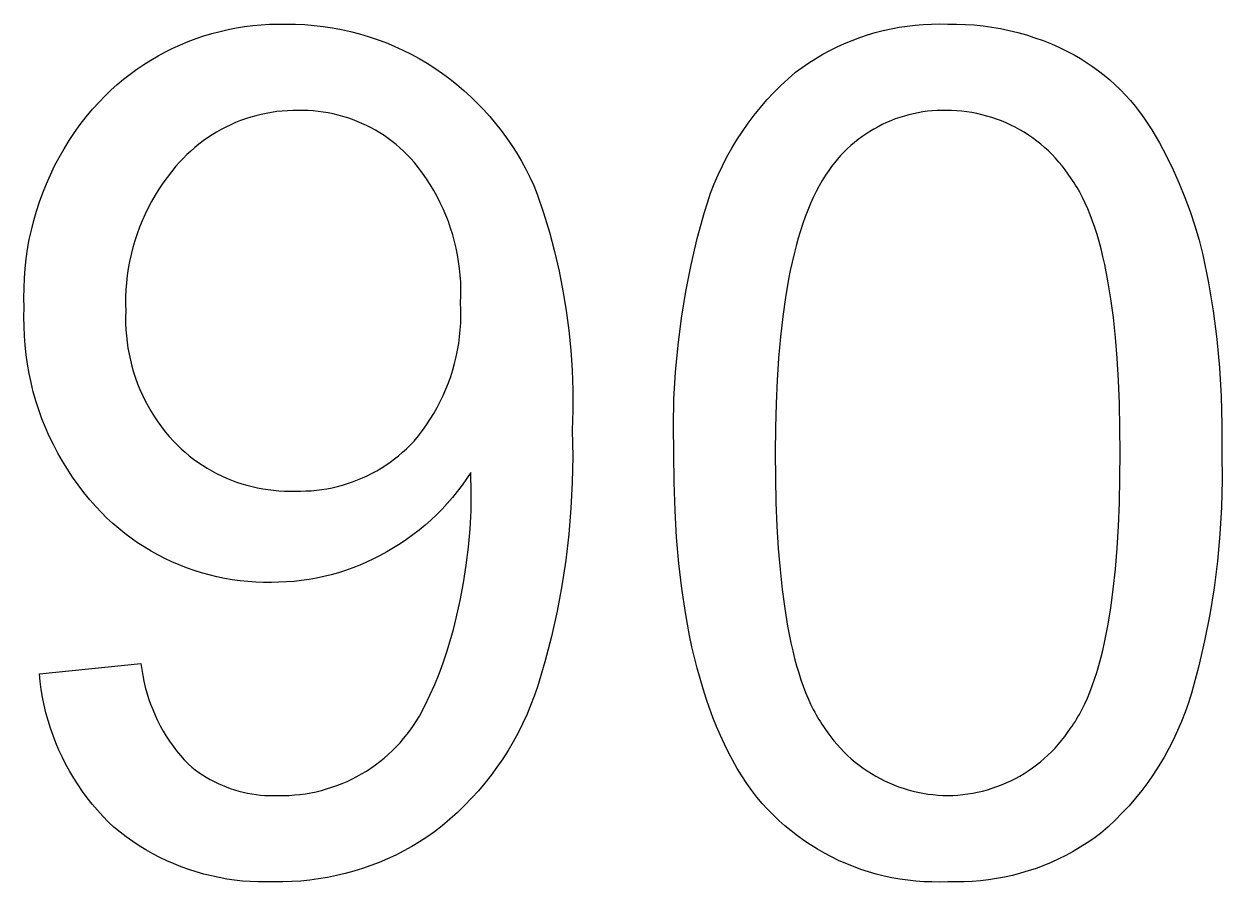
# Model space of a CAD drawing. Header units: millimetres. Extents: x 373 to 3451, y -552 to 1598.
# Drawn here: x 2565.5 to 2595.82, y -416.81 to -395.1 of the extents above; entities that cross this region are included whole.
import ezdxf

# ---------------------------------------------------------------- set-up
doc = ezdxf.new("R2010")
doc.units = ezdxf.units.MM
doc.header["$MEASUREMENT"] = 0
doc.layers.add('Domyślny', color=7, linetype='Continuous', true_color=0x000000)

msp = doc.modelspace()

# ---------------------------------------------------------------- linework, layer by layer
at = {"layer": 'Domyślny'}
for p, q in [((2570.256, -395.346), (2570.46, -395.291)), ((2570.46, -395.291), (2570.666, -395.244)), ((2570.666, -395.244), (2570.874, -395.203)), ((2570.874, -395.203), (2571.083, -395.17)), ((2571.083, -395.17), (2571.292, -395.144)), ((2571.292, -395.144), (2571.503, -395.124)), ((2571.503, -395.124), (2571.714, -395.112)), ((2571.714, -395.112), (2571.925, -395.107)), ((2571.925, -395.107), (2572.137, -395.108)), ((2572.137, -395.108), (2572.371, -395.111)), ((2572.371, -395.111), (2572.605, -395.121)), ((2572.605, -395.121), (2572.839, -395.14)), ((2572.839, -395.14), (2573.071, -395.166)), ((2573.071, -395.166), (2573.303, -395.201)), ((2573.303, -395.201), (2573.533, -395.244)), ((2573.533, -395.244), (2573.762, -395.295)), ((2573.762, -395.295), (2573.989, -395.354)), ((2586.844, -395.382), (2587.042, -395.324)), ((2587.042, -395.324), (2587.241, -395.272)), ((2587.241, -395.272), (2587.442, -395.227)), ((2587.442, -395.227), (2587.644, -395.189)), ((2587.644, -395.189), (2587.848, -395.158)), ((2587.848, -395.158), (2588.052, -395.134)), ((2588.052, -395.134), (2588.257, -395.117)), ((2588.257, -395.117), (2588.463, -395.107)), ((2588.463, -395.107), (2588.669, -395.104)), ((2588.669, -395.104), (2588.875, -395.108)), ((2588.875, -395.108), (2589.099, -395.108)), ((2589.099, -395.108), (2589.324, -395.115)), ((2589.324, -395.115), (2589.548, -395.13)), ((2589.548, -395.13), (2589.771, -395.153)), ((2589.771, -395.153), (2589.993, -395.184)), ((2589.993, -395.184), (2590.214, -395.222)), ((2590.214, -395.222), (2590.434, -395.268)), ((2590.434, -395.268), (2590.652, -395.321)), ((2590.652, -395.321), (2590.868, -395.382)), ((2569.268, -395.718), (2569.46, -395.63)), ((2569.46, -395.63), (2569.655, -395.549)), ((2569.655, -395.549), (2569.853, -395.475)), ((2569.853, -395.475), (2570.054, -395.407)), ((2570.054, -395.407), (2570.256, -395.346)), ((2573.989, -395.354), (2574.213, -395.42)), ((2574.213, -395.42), (2574.436, -395.495)), ((2574.436, -395.495), (2574.655, -395.577)), ((2574.655, -395.577), (2574.871, -395.667)), ((2586.078, -395.683), (2586.266, -395.598)), ((2586.266, -395.598), (2586.456, -395.519)), ((2586.456, -395.519), (2586.649, -395.447)), ((2586.649, -395.447), (2586.844, -395.382)), ((2590.868, -395.382), (2591.082, -395.451)), ((2591.082, -395.451), (2591.293, -395.526)), ((2591.293, -395.526), (2591.502, -395.609)), ((2591.502, -395.609), (2591.707, -395.699)), ((2568.71, -396.019), (2568.892, -395.912)), ((2568.892, -395.912), (2569.079, -395.812)), ((2569.079, -395.812), (2569.268, -395.718)), ((2574.871, -395.667), (2575.084, -395.764)), ((2575.084, -395.764), (2575.294, -395.868)), ((2575.294, -395.868), (2575.5, -395.98)), ((2585.534, -395.976), (2585.712, -395.872)), ((2585.712, -395.872), (2585.894, -395.774)), ((2585.894, -395.774), (2586.078, -395.683)), ((2591.707, -395.699), (2591.909, -395.797)), ((2591.909, -395.797), (2592.072, -395.884)), ((2592.072, -395.884), (2592.231, -395.977)), ((2568.185, -396.375), (2568.356, -396.25)), ((2568.356, -396.25), (2568.531, -396.132)), ((2568.531, -396.132), (2568.71, -396.019)), ((2575.5, -395.98), (2575.702, -396.099)), ((2575.702, -396.099), (2575.899, -396.225)), ((2575.899, -396.225), (2576.09, -396.357)), ((2585.024, -396.323), (2585.19, -396.202)), ((2585.19, -396.202), (2585.36, -396.086)), ((2585.36, -396.086), (2585.534, -395.976)), ((2592.231, -395.977), (2592.387, -396.076)), ((2592.387, -396.076), (2592.539, -396.179)), ((2592.539, -396.179), (2592.688, -396.288)), ((2567.856, -396.64), (2568.018, -396.505)), ((2568.018, -396.505), (2568.185, -396.375)), ((2576.09, -396.357), (2576.275, -396.495)), ((2576.275, -396.495), (2576.456, -396.639)), ((2584.65, -396.662), (2584.834, -396.489)), ((2584.834, -396.489), (2585.024, -396.323)), ((2592.688, -396.288), (2592.833, -396.402)), ((2592.833, -396.402), (2592.974, -396.521)), ((2592.974, -396.521), (2593.111, -396.644)), ((2567.546, -396.927), (2567.698, -396.781)), ((2567.698, -396.781), (2567.856, -396.64)), ((2576.456, -396.639), (2576.633, -396.788)), ((2576.633, -396.788), (2576.804, -396.944)), ((2584.3, -397.026), (2584.472, -396.841)), ((2584.472, -396.841), (2584.65, -396.662)), ((2593.111, -396.644), (2593.244, -396.772)), ((2593.244, -396.772), (2593.373, -396.904)), ((2567.234, -397.263), (2567.398, -397.079)), ((2567.398, -397.079), (2567.546, -396.927)), ((2576.804, -396.944), (2576.969, -397.105)), ((2576.969, -397.105), (2577.13, -397.272)), ((2584.135, -397.216), (2584.3, -397.026)), ((2593.373, -396.904), (2593.496, -397.041)), ((2593.496, -397.041), (2593.615, -397.182)), ((2566.925, -397.649), (2567.076, -397.453)), ((2567.076, -397.453), (2567.234, -397.263)), ((2571.237, -397.463), (2571.109, -397.505)), ((2571.367, -397.426), (2571.237, -397.463)), ((2571.498, -397.394), (2571.367, -397.426)), ((2571.63, -397.366), (2571.498, -397.394)), ((2571.763, -397.342), (2571.63, -397.366)), ((2571.897, -397.323), (2571.763, -397.342)), ((2572.031, -397.308), (2571.897, -397.323)), ((2572.166, -397.298), (2572.031, -397.308)), ((2572.301, -397.292), (2572.166, -397.298)), ((2572.436, -397.291), (2572.301, -397.292)), ((2572.563, -397.291), (2572.436, -397.291)), ((2572.691, -397.295), (2572.563, -397.291)), ((2572.819, -397.303), (2572.691, -397.295)), ((2572.946, -397.316), (2572.819, -397.303)), ((2573.073, -397.333), (2572.946, -397.316)), ((2573.199, -397.354), (2573.073, -397.333)), ((2573.324, -397.38), (2573.199, -397.354)), ((2573.448, -397.409), (2573.324, -397.38)), ((2573.572, -397.443), (2573.448, -397.409)), ((2573.694, -397.481), (2573.572, -397.443)), ((2577.13, -397.272), (2577.285, -397.444)), ((2577.285, -397.444), (2577.434, -397.621)), ((2583.825, -397.614), (2583.976, -397.412)), ((2583.976, -397.412), (2584.135, -397.216)), ((2587.777, -397.433), (2587.663, -397.469)), ((2587.893, -397.401), (2587.777, -397.433)), ((2588.01, -397.374), (2587.893, -397.401)), ((2588.128, -397.35), (2588.01, -397.374)), ((2588.246, -397.33), (2588.128, -397.35)), ((2588.365, -397.314), (2588.246, -397.33)), ((2588.485, -397.302), (2588.365, -397.314)), ((2588.605, -397.295), (2588.485, -397.302)), ((2588.725, -397.291), (2588.605, -397.295)), ((2588.845, -397.291), (2588.725, -397.291)), ((2588.974, -397.294), (2588.845, -397.291)), ((2589.103, -397.3), (2588.974, -397.294)), ((2589.232, -397.311), (2589.103, -397.3)), ((2589.36, -397.327), (2589.232, -397.311)), ((2589.487, -397.347), (2589.36, -397.327)), ((2589.614, -397.371), (2589.487, -397.347)), ((2589.74, -397.4), (2589.614, -397.371)), ((2589.865, -397.433), (2589.74, -397.4)), ((2589.988, -397.47), (2589.865, -397.433)), ((2593.615, -397.182), (2593.73, -397.327)), ((2593.73, -397.327), (2593.839, -397.475)), ((2566.781, -397.849), (2566.925, -397.649)), ((2570.611, -397.712), (2570.491, -397.775)), ((2570.733, -397.654), (2570.611, -397.712)), ((2570.856, -397.6), (2570.733, -397.654)), ((2570.982, -397.55), (2570.856, -397.6)), ((2571.109, -397.505), (2570.982, -397.55)), ((2573.814, -397.524), (2573.694, -397.481)), ((2573.934, -397.57), (2573.814, -397.524)), ((2574.051, -397.62), (2573.934, -397.57)), ((2574.167, -397.674), (2574.051, -397.62)), ((2574.281, -397.732), (2574.167, -397.674)), ((2574.393, -397.794), (2574.281, -397.732)), ((2577.434, -397.621), (2577.577, -397.803)), ((2583.68, -397.821), (2583.825, -397.614)), ((2587.006, -397.762), (2586.903, -397.824)), ((2587.111, -397.704), (2587.006, -397.762)), ((2587.218, -397.649), (2587.111, -397.704)), ((2587.327, -397.599), (2587.218, -397.649)), ((2587.437, -397.552), (2587.327, -397.599)), ((2587.549, -397.508), (2587.437, -397.552)), ((2587.663, -397.469), (2587.549, -397.508)), ((2590.111, -397.512), (2589.988, -397.47)), ((2590.232, -397.557), (2590.111, -397.512)), ((2590.351, -397.607), (2590.232, -397.557)), ((2590.468, -397.661), (2590.351, -397.607)), ((2590.583, -397.719), (2590.468, -397.661)), ((2590.697, -397.781), (2590.583, -397.719)), ((2593.839, -397.475), (2593.943, -397.627)), ((2593.943, -397.627), (2594.042, -397.783)), ((2566.514, -398.264), (2566.644, -398.055)), ((2566.644, -398.055), (2566.781, -397.849)), ((2570.035, -398.063), (2569.928, -398.145)), ((2570.145, -397.985), (2570.035, -398.063)), ((2570.258, -397.911), (2570.145, -397.985)), ((2570.374, -397.841), (2570.258, -397.911)), ((2570.491, -397.775), (2570.374, -397.841)), ((2574.502, -397.86), (2574.393, -397.794)), ((2574.61, -397.929), (2574.502, -397.86)), ((2574.715, -398.002), (2574.61, -397.929)), ((2574.817, -398.078), (2574.715, -398.002)), ((2577.577, -397.803), (2577.713, -397.989)), ((2577.713, -397.989), (2577.844, -398.18)), ((2583.412, -398.248), (2583.542, -398.032)), ((2583.542, -398.032), (2583.68, -397.821)), ((2586.607, -398.029), (2586.513, -398.104)), ((2586.703, -397.957), (2586.607, -398.029)), ((2586.802, -397.889), (2586.703, -397.957)), ((2586.903, -397.824), (2586.802, -397.889)), ((2590.808, -397.846), (2590.697, -397.781)), ((2590.917, -397.916), (2590.808, -397.846)), ((2591.023, -397.989), (2590.917, -397.916)), ((2591.127, -398.066), (2591.023, -397.989)), ((2591.228, -398.146), (2591.127, -398.066)), ((2594.042, -397.783), (2594.232, -398.113)), ((2566.391, -398.479), (2566.514, -398.264)), ((2569.721, -398.319), (2569.622, -398.411)), ((2569.823, -398.23), (2569.721, -398.319)), ((2569.928, -398.145), (2569.823, -398.23)), ((2574.917, -398.158), (2574.817, -398.078)), ((2575.014, -398.241), (2574.917, -398.158)), ((2575.108, -398.328), (2575.014, -398.241)), ((2575.2, -398.417), (2575.108, -398.328)), ((2577.844, -398.18), (2577.968, -398.375)), ((2583.289, -398.468), (2583.412, -398.248)), ((2586.247, -398.347), (2586.164, -398.434)), ((2586.333, -398.263), (2586.247, -398.347)), ((2586.421, -398.182), (2586.333, -398.263)), ((2586.513, -398.104), (2586.421, -398.182)), ((2591.326, -398.23), (2591.228, -398.146)), ((2591.422, -398.317), (2591.326, -398.23)), ((2591.514, -398.407), (2591.422, -398.317)), ((2594.232, -398.113), (2594.411, -398.449)), ((2566.275, -398.697), (2566.391, -398.479)), ((2569.434, -398.604), (2569.345, -398.706)), ((2569.526, -398.506), (2569.434, -398.604)), ((2569.622, -398.411), (2569.526, -398.506)), ((2575.288, -398.51), (2575.2, -398.417)), ((2575.373, -398.605), (2575.288, -398.51)), ((2575.482, -398.741), (2575.373, -398.605)), ((2577.968, -398.375), (2578.086, -398.575)), ((2578.086, -398.575), (2578.197, -398.777)), ((2583.174, -398.693), (2583.289, -398.468)), ((2586.008, -398.616), (2585.934, -398.711)), ((2586.084, -398.524), (2586.008, -398.616)), ((2586.164, -398.434), (2586.084, -398.524)), ((2591.603, -398.501), (2591.514, -398.407)), ((2591.689, -398.597), (2591.603, -398.501)), ((2591.771, -398.696), (2591.689, -398.597)), ((2594.411, -398.449), (2594.578, -398.791)), ((2566.067, -399.145), (2566.168, -398.919)), ((2566.168, -398.919), (2566.275, -398.697)), ((2569.23, -398.845), (2569.119, -398.988)), ((2569.345, -398.706), (2569.23, -398.845)), ((2575.586, -398.881), (2575.482, -398.741)), ((2575.685, -399.023), (2575.586, -398.881)), ((2578.197, -398.777), (2578.301, -398.984)), ((2582.967, -399.153), (2583.067, -398.921)), ((2583.067, -398.921), (2583.174, -398.693)), ((2585.78, -398.932), (2585.74, -398.997)), ((2585.822, -398.869), (2585.78, -398.932)), ((2585.864, -398.808), (2585.822, -398.869)), ((2585.934, -398.711), (2585.864, -398.808)), ((2591.85, -398.799), (2591.771, -398.696)), ((2591.926, -398.903), (2591.85, -398.799)), ((2591.998, -399.011), (2591.926, -398.903)), ((2594.578, -398.791), (2594.733, -399.138)), ((2565.975, -399.374), (2566.067, -399.145)), ((2569.013, -399.134), (2568.913, -399.284)), ((2569.119, -398.988), (2569.013, -399.134)), ((2575.78, -399.17), (2575.685, -399.023)), ((2575.869, -399.319), (2575.78, -399.17)), ((2578.301, -398.984), (2578.398, -399.194)), ((2578.398, -399.194), (2578.489, -399.407)), ((2582.876, -399.388), (2582.967, -399.153)), ((2585.622, -399.2), (2585.546, -399.343)), ((2585.7, -399.063), (2585.622, -399.2)), ((2585.74, -398.997), (2585.7, -399.063)), ((2592.036, -399.065), (2591.998, -399.011)), ((2592.074, -399.122), (2592.036, -399.065)), ((2592.111, -399.18), (2592.074, -399.122)), ((2592.148, -399.239), (2592.111, -399.18)), ((2592.184, -399.301), (2592.148, -399.239)), ((2594.733, -399.138), (2594.877, -399.491)), ((2565.891, -399.606), (2565.975, -399.374)), ((2568.817, -399.438), (2568.727, -399.594)), ((2568.913, -399.284), (2568.817, -399.438)), ((2575.954, -399.471), (2575.869, -399.319)), ((2576.033, -399.626), (2575.954, -399.471)), ((2578.489, -399.407), (2578.65, -399.887)), ((2582.793, -399.626), (2582.876, -399.388)), ((2585.473, -399.493), (2585.403, -399.649)), ((2585.546, -399.343), (2585.473, -399.493)), ((2592.22, -399.364), (2592.184, -399.301)), ((2592.255, -399.429), (2592.22, -399.364)), ((2592.289, -399.495), (2592.255, -399.429)), ((2592.356, -399.634), (2592.289, -399.495)), ((2594.877, -399.491), (2595.009, -399.848)), ((2565.746, -400.078), (2565.814, -399.841)), ((2565.814, -399.841), (2565.891, -399.606)), ((2568.643, -399.754), (2568.564, -399.916)), ((2568.727, -399.594), (2568.643, -399.754)), ((2576.107, -399.784), (2576.033, -399.626)), ((2576.175, -399.943), (2576.107, -399.784)), ((2578.65, -399.887), (2578.795, -400.373)), ((2582.538, -400.529), (2582.718, -399.867)), ((2582.718, -399.867), (2582.793, -399.626)), ((2585.336, -399.812), (2585.271, -399.981)), ((2585.403, -399.649), (2585.336, -399.812)), ((2592.42, -399.779), (2592.356, -399.634)), ((2592.482, -399.931), (2592.42, -399.779)), ((2595.009, -399.848), (2595.128, -400.21)), ((2565.686, -400.318), (2565.746, -400.078)), ((2568.49, -400.081), (2568.422, -400.249)), ((2568.564, -399.916), (2568.49, -400.081)), ((2576.238, -400.106), (2576.175, -399.943)), ((2576.296, -400.27), (2576.238, -400.106)), ((2585.209, -400.156), (2585.149, -400.338)), ((2585.271, -399.981), (2585.209, -400.156)), ((2592.541, -400.09), (2592.482, -399.931)), ((2592.598, -400.255), (2592.541, -400.09)), ((2565.634, -400.559), (2565.686, -400.318)), ((2568.36, -400.418), (2568.304, -400.59)), ((2568.422, -400.249), (2568.36, -400.418)), ((2576.348, -400.436), (2576.296, -400.27)), ((2576.394, -400.604), (2576.348, -400.436)), ((2578.795, -400.373), (2578.925, -400.863)), ((2585.149, -400.338), (2585.093, -400.526)), ((2592.653, -400.428), (2592.598, -400.255)), ((2592.705, -400.607), (2592.653, -400.428)), ((2595.128, -400.21), (2595.235, -400.575)), ((2565.59, -400.802), (2565.634, -400.559)), ((2568.254, -400.764), (2568.209, -400.939)), ((2568.304, -400.59), (2568.254, -400.764)), ((2576.434, -400.773), (2576.394, -400.604)), ((2576.469, -400.944), (2576.434, -400.773)), ((2582.381, -401.197), (2582.538, -400.529)), ((2585.038, -400.721), (2584.987, -400.922)), ((2585.093, -400.526), (2585.038, -400.721)), ((2592.755, -400.794), (2592.705, -400.607)), ((2592.802, -400.987), (2592.755, -400.794)), ((2595.235, -400.575), (2595.33, -400.944)), ((2565.528, -401.292), (2565.555, -401.047)), ((2565.555, -401.047), (2565.59, -400.802)), ((2568.209, -400.939), (2568.171, -401.115)), ((2576.498, -401.115), (2576.469, -400.944)), ((2578.925, -400.863), (2579.039, -401.357)), ((2584.987, -400.922), (2584.938, -401.13)), ((2592.847, -401.187), (2592.802, -400.987)), ((2595.33, -400.944), (2595.472, -401.652)), ((2565.51, -401.538), (2565.528, -401.292)), ((2568.139, -401.293), (2568.113, -401.472)), ((2568.171, -401.115), (2568.139, -401.293)), ((2576.521, -401.288), (2576.498, -401.115)), ((2576.538, -401.461), (2576.521, -401.288)), ((2579.039, -401.357), (2579.138, -401.854)), ((2582.247, -401.87), (2582.381, -401.197)), ((2584.891, -401.343), (2584.848, -401.564)), ((2584.938, -401.13), (2584.891, -401.343)), ((2592.93, -401.607), (2592.847, -401.187)), ((2565.5, -401.785), (2565.51, -401.538)), ((2568.092, -401.651), (2568.079, -401.831)), ((2568.113, -401.472), (2568.092, -401.651)), ((2576.55, -401.635), (2576.538, -401.461)), ((2576.555, -401.809), (2576.55, -401.635)), ((2584.848, -401.564), (2584.768, -402.023)), ((2593.003, -402.055), (2592.93, -401.607)), ((2595.472, -401.652), (2595.59, -402.365)), ((2565.499, -402.032), (2565.5, -401.785)), ((2568.071, -402.012), (2568.069, -402.193)), ((2568.079, -401.831), (2568.071, -402.012)), ((2576.548, -402.156), (2576.555, -401.983)), ((2576.555, -401.983), (2576.555, -401.809)), ((2579.138, -401.854), (2579.22, -402.354)), ((2582.137, -402.547), (2582.247, -401.87)), ((2565.506, -402.279), (2565.499, -402.032)), ((2565.499, -402.518), (2565.506, -402.279)), ((2568.069, -402.193), (2568.074, -402.373)), ((2576.556, -402.328), (2576.548, -402.156)), ((2584.768, -402.023), (2584.7, -402.509)), ((2593.066, -402.531), (2593.003, -402.055)), ((2565.5, -402.757), (2565.499, -402.518)), ((2568.074, -402.373), (2568.07, -402.529)), ((2568.07, -402.529), (2568.072, -402.685)), ((2576.552, -402.673), (2576.557, -402.501)), ((2576.557, -402.501), (2576.556, -402.328)), ((2579.22, -402.354), (2579.286, -402.856)), ((2582.05, -403.227), (2582.137, -402.547)), ((2584.7, -402.509), (2584.642, -403.02)), ((2593.119, -403.033), (2593.066, -402.531)), ((2595.59, -402.365), (2595.683, -403.081)), ((2565.51, -402.996), (2565.5, -402.757)), ((2568.072, -402.685), (2568.078, -402.841)), ((2568.078, -402.841), (2568.091, -402.997)), ((2576.524, -403.016), (2576.541, -402.844)), ((2576.541, -402.844), (2576.552, -402.673)), ((2579.286, -402.856), (2579.336, -403.361)), ((2565.527, -403.234), (2565.51, -402.996)), ((2568.091, -402.997), (2568.108, -403.152)), ((2568.108, -403.152), (2568.131, -403.307)), ((2576.473, -403.356), (2576.502, -403.186)), ((2576.502, -403.186), (2576.524, -403.016)), ((2584.642, -403.02), (2584.594, -403.556)), ((2593.163, -403.563), (2593.119, -403.033)), ((2595.683, -403.081), (2595.752, -403.801)), ((2565.553, -403.472), (2565.527, -403.234)), ((2565.586, -403.708), (2565.553, -403.472)), ((2568.131, -403.307), (2568.159, -403.46)), ((2568.159, -403.46), (2568.192, -403.613)), ((2576.398, -403.692), (2576.438, -403.525)), ((2576.438, -403.525), (2576.473, -403.356)), ((2579.336, -403.361), (2579.37, -403.867)), ((2581.987, -403.91), (2582.05, -403.227)), ((2565.628, -403.944), (2565.586, -403.708)), ((2568.192, -403.613), (2568.23, -403.764)), ((2568.23, -403.764), (2568.274, -403.914)), ((2576.351, -403.858), (2576.398, -403.692)), ((2584.594, -403.556), (2584.557, -404.118)), ((2593.197, -404.121), (2593.163, -403.563)), ((2595.752, -403.801), (2595.796, -404.522)), ((2565.678, -404.178), (2565.628, -403.944)), ((2568.274, -403.914), (2568.323, -404.062)), ((2568.323, -404.062), (2568.376, -404.209)), ((2576.242, -404.184), (2576.299, -404.022)), ((2576.299, -404.022), (2576.351, -403.858)), ((2579.37, -403.867), (2579.387, -404.373)), ((2581.948, -404.595), (2581.987, -403.91)), ((2584.557, -404.118), (2584.53, -404.706)), ((2593.221, -404.706), (2593.197, -404.121)), ((2565.735, -404.41), (2565.678, -404.178)), ((2565.801, -404.639), (2565.735, -404.41)), ((2568.376, -404.209), (2568.435, -404.354)), ((2568.435, -404.354), (2568.499, -404.496)), ((2576.109, -404.502), (2576.178, -404.344)), ((2576.178, -404.344), (2576.242, -404.184)), ((2579.387, -404.373), (2579.388, -404.88)), ((2565.874, -404.867), (2565.801, -404.639)), ((2568.499, -404.496), (2568.567, -404.636)), ((2568.567, -404.636), (2568.641, -404.774)), ((2575.955, -404.81), (2576.035, -404.657)), ((2576.035, -404.657), (2576.109, -404.502)), ((2581.933, -405.281), (2581.948, -404.595)), ((2584.53, -404.706), (2584.515, -405.319)), ((2593.241, -405.958), (2593.221, -404.706)), ((2595.796, -404.522), (2595.815, -405.244)), ((2565.955, -405.092), (2565.874, -404.867)), ((2568.641, -404.774), (2568.719, -404.91)), ((2568.719, -404.91), (2568.801, -405.042)), ((2568.801, -405.042), (2568.888, -405.172)), ((2575.78, -405.106), (2575.87, -404.959)), ((2575.87, -404.959), (2575.955, -404.81)), ((2579.388, -404.88), (2579.373, -405.387)), ((2566.044, -405.314), (2565.955, -405.092)), ((2566.14, -405.533), (2566.044, -405.314)), ((2568.888, -405.172), (2568.979, -405.298)), ((2568.979, -405.298), (2569.075, -405.422)), ((2575.585, -405.389), (2575.685, -405.249)), ((2575.685, -405.249), (2575.78, -405.106)), ((2581.941, -405.966), (2581.933, -405.281)), ((2584.515, -405.319), (2584.509, -405.958)), ((2595.815, -405.244), (2595.809, -405.966)), ((2566.243, -405.748), (2566.14, -405.533)), ((2569.075, -405.422), (2569.175, -405.542)), ((2569.175, -405.542), (2569.279, -405.658)), ((2575.37, -405.658), (2575.48, -405.526)), ((2575.48, -405.526), (2575.585, -405.389)), ((2579.373, -405.387), (2579.385, -406.044)), ((2566.354, -405.96), (2566.243, -405.748)), ((2569.279, -405.658), (2569.375, -405.756)), ((2569.375, -405.756), (2569.475, -405.851)), ((2569.475, -405.851), (2569.578, -405.942)), ((2569.578, -405.942), (2569.683, -406.03)), ((2574.979, -406.028), (2575.081, -405.94)), ((2575.081, -405.94), (2575.181, -405.85)), ((2575.181, -405.85), (2575.277, -405.756)), ((2575.277, -405.756), (2575.37, -405.658)), ((2566.472, -406.168), (2566.354, -405.96)), ((2566.597, -406.372), (2566.472, -406.168)), ((2569.683, -406.03), (2569.792, -406.114)), ((2569.792, -406.114), (2569.903, -406.194)), ((2569.903, -406.194), (2570.017, -406.27)), ((2574.655, -406.267), (2574.766, -406.191)), ((2574.766, -406.191), (2574.874, -406.111)), ((2574.874, -406.111), (2574.979, -406.028)), ((2579.385, -406.044), (2579.374, -406.702)), ((2581.949, -406.702), (2581.941, -405.966)), ((2584.509, -405.958), (2584.529, -407.222)), ((2593.221, -407.219), (2593.241, -405.958)), ((2595.809, -405.966), (2595.817, -406.649)), ((2566.729, -406.571), (2566.597, -406.372)), ((2570.017, -406.27), (2570.134, -406.343)), ((2570.134, -406.343), (2570.253, -406.412)), ((2570.253, -406.412), (2570.374, -406.476)), ((2570.374, -406.476), (2570.497, -406.537)), ((2570.497, -406.537), (2570.623, -406.593)), ((2574.065, -406.59), (2574.188, -406.533)), ((2574.188, -406.533), (2574.308, -406.473)), ((2574.308, -406.473), (2574.426, -406.408)), ((2574.426, -406.408), (2574.542, -406.34)), ((2574.542, -406.34), (2574.655, -406.267)), ((2576.805, -406.45), (2576.697, -406.615)), ((2576.819, -406.967), (2576.805, -406.45)), ((2566.867, -406.766), (2566.729, -406.571)), ((2567.013, -406.956), (2566.867, -406.766)), ((2570.623, -406.593), (2570.75, -406.645)), ((2570.75, -406.645), (2570.879, -406.693)), ((2570.879, -406.693), (2571.009, -406.736)), ((2571.009, -406.736), (2571.141, -406.775)), ((2571.141, -406.775), (2571.274, -406.81)), ((2571.274, -406.81), (2571.408, -406.84)), ((2571.408, -406.84), (2571.543, -406.865)), ((2573.034, -406.884), (2573.167, -406.863)), ((2573.167, -406.863), (2573.299, -406.837)), ((2573.299, -406.837), (2573.43, -406.807)), ((2573.43, -406.807), (2573.56, -406.772)), ((2573.56, -406.772), (2573.689, -406.733)), ((2573.689, -406.733), (2573.816, -406.69)), ((2573.816, -406.69), (2573.941, -406.642)), ((2573.941, -406.642), (2574.065, -406.59)), ((2576.584, -406.776), (2576.465, -406.933)), ((2576.697, -406.615), (2576.584, -406.776)), ((2579.374, -406.702), (2579.341, -407.358)), ((2581.974, -407.412), (2581.949, -406.702)), ((2595.817, -406.649), (2595.801, -407.331)), ((2567.164, -407.141), (2567.013, -406.956)), ((2567.322, -407.321), (2567.164, -407.141)), ((2571.543, -406.865), (2571.678, -406.886)), ((2571.678, -406.886), (2571.815, -406.902)), ((2571.815, -406.902), (2571.952, -406.914)), ((2571.952, -406.914), (2572.089, -406.921)), ((2572.089, -406.921), (2572.226, -406.924)), ((2572.226, -406.924), (2572.363, -406.921)), ((2572.363, -406.921), (2572.498, -406.923)), ((2572.498, -406.923), (2572.632, -406.92)), ((2572.632, -406.92), (2572.767, -406.913)), ((2572.767, -406.913), (2572.901, -406.901)), ((2572.901, -406.901), (2573.034, -406.884)), ((2576.341, -407.086), (2576.212, -407.235)), ((2576.465, -406.933), (2576.341, -407.086)), ((2576.812, -407.425), (2576.819, -406.967)), ((2567.459, -407.465), (2567.322, -407.321)), ((2567.6, -407.605), (2567.459, -407.465)), ((2576.078, -407.38), (2575.939, -407.52)), ((2576.212, -407.235), (2576.078, -407.38)), ((2576.788, -407.882), (2576.812, -407.425)), ((2579.341, -407.358), (2579.286, -408.014)), ((2582.015, -408.096), (2581.974, -407.412)), ((2584.529, -407.222), (2584.554, -407.812)), ((2593.196, -407.807), (2593.221, -407.219)), ((2595.801, -407.331), (2595.762, -408.012)), ((2567.747, -407.74), (2567.6, -407.605)), ((2567.898, -407.87), (2567.747, -407.74)), ((2575.796, -407.655), (2575.648, -407.786)), ((2575.939, -407.52), (2575.796, -407.655)), ((2568.053, -407.995), (2567.898, -407.87)), ((2568.213, -408.115), (2568.053, -407.995)), ((2575.341, -408.032), (2575.181, -408.148)), ((2575.497, -407.912), (2575.341, -408.032)), ((2575.648, -407.786), (2575.497, -407.912)), ((2576.749, -408.338), (2576.788, -407.882)), ((2579.286, -408.014), (2579.209, -408.667)), ((2584.554, -407.812), (2584.588, -408.374)), ((2593.162, -408.368), (2593.196, -407.807)), ((2595.762, -408.012), (2595.7, -408.692)), ((2568.376, -408.229), (2568.213, -408.115)), ((2568.543, -408.337), (2568.376, -408.229)), ((2568.714, -408.44), (2568.543, -408.337)), ((2574.85, -408.362), (2574.68, -408.461)), ((2575.017, -408.258), (2574.85, -408.362)), ((2575.181, -408.148), (2575.017, -408.258)), ((2576.693, -408.793), (2576.749, -408.338)), ((2582.073, -408.755), (2582.015, -408.096)), ((2584.588, -408.374), (2584.632, -408.907)), ((2593.118, -408.901), (2593.162, -408.368)), ((2568.888, -408.537), (2568.714, -408.44)), ((2569.065, -408.628), (2568.888, -408.537)), ((2569.245, -408.713), (2569.065, -408.628)), ((2574.343, -408.641), (2574.17, -408.722)), ((2574.513, -408.554), (2574.343, -408.641)), ((2574.68, -408.461), (2574.513, -408.554)), ((2579.209, -408.667), (2579.11, -409.317)), ((2569.428, -408.792), (2569.245, -408.713)), ((2569.614, -408.864), (2569.428, -408.792)), ((2569.802, -408.931), (2569.614, -408.864)), ((2569.992, -408.991), (2569.802, -408.931)), ((2573.637, -408.931), (2573.456, -408.989)), ((2573.817, -408.867), (2573.637, -408.931)), ((2573.995, -408.798), (2573.817, -408.867)), ((2574.17, -408.722), (2573.995, -408.798)), ((2576.622, -409.245), (2576.693, -408.793)), ((2582.147, -409.389), (2582.073, -408.755)), ((2584.632, -408.907), (2584.686, -409.413)), ((2593.063, -409.406), (2593.118, -408.901)), ((2595.7, -408.692), (2595.614, -409.369)), ((2570.184, -409.044), (2569.992, -408.991)), ((2570.377, -409.091), (2570.184, -409.044)), ((2570.572, -409.131), (2570.377, -409.091)), ((2570.769, -409.165), (2570.572, -409.131)), ((2570.966, -409.192), (2570.769, -409.165)), ((2571.164, -409.212), (2570.966, -409.192)), ((2571.363, -409.226), (2571.164, -409.212)), ((2571.562, -409.232), (2571.363, -409.226)), ((2571.762, -409.233), (2571.562, -409.232)), ((2571.952, -409.231), (2571.762, -409.233)), ((2572.143, -409.222), (2571.952, -409.231)), ((2572.333, -409.208), (2572.143, -409.222)), ((2572.523, -409.187), (2572.333, -409.208)), ((2572.712, -409.16), (2572.523, -409.187)), ((2572.9, -409.126), (2572.712, -409.16)), ((2573.087, -409.087), (2572.9, -409.126)), ((2573.272, -409.041), (2573.087, -409.087)), ((2573.456, -408.989), (2573.272, -409.041)), ((2576.536, -409.694), (2576.622, -409.245)), ((2579.11, -409.317), (2578.988, -409.963)), ((2582.237, -409.996), (2582.147, -409.389)), ((2584.686, -409.413), (2584.75, -409.891)), ((2593, -409.883), (2593.063, -409.406)), ((2595.614, -409.369), (2595.505, -410.042)), ((2576.433, -410.14), (2576.536, -409.694)), ((2584.75, -409.891), (2584.824, -410.341)), ((2592.926, -410.332), (2593, -409.883)), ((2576.365, -410.427), (2576.433, -410.14)), ((2578.988, -409.963), (2578.846, -410.605)), ((2582.288, -410.291), (2582.237, -409.996)), ((2595.505, -410.042), (2595.373, -410.712)), ((2576.288, -410.711), (2576.365, -410.427)), ((2582.344, -410.579), (2582.288, -410.291)), ((2584.824, -410.341), (2584.865, -410.555)), ((2592.885, -410.546), (2592.926, -410.332)), ((2576.203, -410.993), (2576.288, -410.711)), ((2578.846, -410.605), (2578.681, -411.242)), ((2582.403, -410.86), (2582.344, -410.579)), ((2584.865, -410.555), (2584.908, -410.763)), ((2584.908, -410.763), (2584.953, -410.963)), ((2592.797, -410.954), (2592.842, -410.753)), ((2592.842, -410.753), (2592.885, -410.546)), ((2595.373, -410.712), (2595.218, -411.376)), ((2576.108, -411.271), (2576.203, -410.993)), ((2582.467, -411.135), (2582.403, -410.86)), ((2584.953, -410.963), (2585.001, -411.156)), ((2592.749, -411.147), (2592.797, -410.954)), ((2565.891, -411.544), (2568.459, -411.287)), ((2568.459, -411.287), (2568.478, -411.437)), ((2576.005, -411.547), (2576.108, -411.271)), ((2578.681, -411.242), (2578.496, -411.873)), ((2582.535, -411.404), (2582.467, -411.135)), ((2582.607, -411.667), (2582.535, -411.404)), ((2585.001, -411.156), (2585.051, -411.343)), ((2585.051, -411.343), (2585.104, -411.522)), ((2592.645, -411.513), (2592.698, -411.333)), ((2592.698, -411.333), (2592.749, -411.147)), ((2595.218, -411.376), (2595.04, -412.035)), ((2565.911, -411.744), (2565.891, -411.544)), ((2568.478, -411.437), (2568.503, -411.586)), ((2568.503, -411.586), (2568.532, -411.734)), ((2575.893, -411.82), (2576.005, -411.547)), ((2582.683, -411.923), (2582.607, -411.667)), ((2585.104, -411.522), (2585.16, -411.695)), ((2585.16, -411.695), (2585.217, -411.86)), ((2592.532, -411.851), (2592.59, -411.685)), ((2592.59, -411.685), (2592.645, -411.513)), ((2565.937, -411.943), (2565.911, -411.744)), ((2565.97, -412.141), (2565.937, -411.943)), ((2568.532, -411.734), (2568.567, -411.88)), ((2568.567, -411.88), (2568.607, -412.026)), ((2575.773, -412.088), (2575.893, -411.82)), ((2578.496, -411.873), (2578.412, -412.113)), ((2582.763, -412.172), (2582.683, -411.923)), ((2585.217, -411.86), (2585.278, -412.018)), ((2592.409, -412.161), (2592.472, -412.009)), ((2592.472, -412.009), (2592.532, -411.851)), ((2566.01, -412.337), (2565.97, -412.141)), ((2568.607, -412.026), (2568.652, -412.17)), ((2568.652, -412.17), (2568.701, -412.313)), ((2568.701, -412.313), (2568.756, -412.453)), ((2575.645, -412.353), (2575.773, -412.088)), ((2578.412, -412.113), (2578.321, -412.35)), ((2582.847, -412.416), (2582.763, -412.172)), ((2585.278, -412.018), (2585.34, -412.17)), ((2585.34, -412.17), (2585.406, -412.314)), ((2585.406, -412.314), (2585.473, -412.452)), ((2592.277, -412.443), (2592.344, -412.305)), ((2592.344, -412.305), (2592.409, -412.161)), ((2594.966, -412.276), (2594.883, -412.515)), ((2595.04, -412.035), (2594.966, -412.276)), ((2566.056, -412.533), (2566.01, -412.337)), ((2566.109, -412.726), (2566.056, -412.533)), ((2568.756, -412.453), (2568.816, -412.592)), ((2568.816, -412.592), (2568.88, -412.728)), ((2575.436, -412.733), (2575.508, -412.614)), ((2575.508, -412.614), (2575.645, -412.353)), ((2578.222, -412.585), (2578.115, -412.815)), ((2578.321, -412.35), (2578.222, -412.585)), ((2582.935, -412.652), (2582.847, -412.416)), ((2585.473, -412.452), (2585.508, -412.518)), ((2585.508, -412.518), (2585.543, -412.582)), ((2585.543, -412.582), (2585.579, -412.644)), ((2592.171, -412.636), (2592.207, -412.574)), ((2592.207, -412.574), (2592.242, -412.509)), ((2592.242, -412.509), (2592.277, -412.443)), ((2594.883, -412.515), (2594.792, -412.75)), ((2566.169, -412.918), (2566.109, -412.726)), ((2566.234, -413.108), (2566.169, -412.918)), ((2568.88, -412.728), (2568.949, -412.863)), ((2568.949, -412.863), (2569.023, -412.994)), ((2575.279, -412.964), (2575.359, -412.85)), ((2575.359, -412.85), (2575.436, -412.733)), ((2578.115, -412.815), (2578.001, -413.042)), ((2583.027, -412.883), (2582.935, -412.652)), ((2583.124, -413.107), (2583.027, -412.883)), ((2585.579, -412.644), (2585.616, -412.705)), ((2585.616, -412.705), (2585.653, -412.764)), ((2585.653, -412.764), (2585.691, -412.822)), ((2585.691, -412.822), (2585.729, -412.877)), ((2585.729, -412.877), (2585.768, -412.931)), ((2591.91, -413.029), (2591.982, -412.924)), ((2591.982, -412.924), (2592.021, -412.87)), ((2592.021, -412.87), (2592.059, -412.814)), ((2592.059, -412.814), (2592.097, -412.757)), ((2592.097, -412.757), (2592.134, -412.697)), ((2592.134, -412.697), (2592.171, -412.636)), ((2594.792, -412.75), (2594.693, -412.983)), ((2566.306, -413.295), (2566.234, -413.108)), ((2569.023, -412.994), (2569.101, -413.123)), ((2569.101, -413.123), (2569.184, -413.25)), ((2575.015, -413.289), (2575.106, -413.183)), ((2575.106, -413.183), (2575.194, -413.075)), ((2575.194, -413.075), (2575.279, -412.964)), ((2578.001, -413.042), (2577.879, -413.265)), ((2583.225, -413.325), (2583.124, -413.107)), ((2585.768, -412.931), (2585.84, -413.036)), ((2585.84, -413.036), (2585.915, -413.139)), ((2585.915, -413.139), (2585.993, -413.239)), ((2591.757, -413.233), (2591.835, -413.132)), ((2591.835, -413.132), (2591.91, -413.029)), ((2594.587, -413.211), (2594.472, -413.436)), ((2594.693, -412.983), (2594.587, -413.211)), ((2566.385, -413.48), (2566.306, -413.295)), ((2566.47, -413.662), (2566.385, -413.48)), ((2569.184, -413.25), (2569.271, -413.373)), ((2569.271, -413.373), (2569.362, -413.493)), ((2569.362, -413.493), (2569.457, -413.61)), ((2574.719, -413.584), (2574.821, -413.489)), ((2574.821, -413.489), (2574.919, -413.391)), ((2574.919, -413.391), (2575.015, -413.289)), ((2577.749, -413.484), (2577.613, -413.698)), ((2577.879, -413.265), (2577.749, -413.484)), ((2583.329, -413.536), (2583.225, -413.325)), ((2585.993, -413.239), (2586.075, -413.336)), ((2586.075, -413.336), (2586.16, -413.43)), ((2586.16, -413.43), (2586.248, -413.522)), ((2586.248, -413.522), (2586.339, -413.61)), ((2591.412, -413.605), (2591.503, -413.517)), ((2591.503, -413.517), (2591.591, -413.425)), ((2591.591, -413.425), (2591.676, -413.33)), ((2591.676, -413.33), (2591.757, -413.233)), ((2594.472, -413.436), (2594.35, -413.657)), ((2566.56, -413.841), (2566.47, -413.662)), ((2569.457, -413.61), (2569.557, -413.724)), ((2569.557, -413.724), (2569.66, -413.834)), ((2569.66, -413.834), (2569.746, -413.905)), ((2574.394, -413.848), (2574.505, -413.764)), ((2574.505, -413.764), (2574.613, -413.676)), ((2574.613, -413.676), (2574.719, -413.584)), ((2577.613, -413.698), (2577.469, -413.908)), ((2583.438, -413.741), (2583.329, -413.536)), ((2583.551, -413.939), (2583.438, -413.741)), ((2586.339, -413.61), (2586.433, -413.696)), ((2586.433, -413.696), (2586.53, -413.778)), ((2586.53, -413.778), (2586.63, -413.856)), ((2591.121, -413.852), (2591.221, -413.773)), ((2591.221, -413.773), (2591.318, -413.691)), ((2591.318, -413.691), (2591.412, -413.605)), ((2594.35, -413.657), (2594.22, -413.874)), ((2566.657, -414.017), (2566.56, -413.841)), ((2566.759, -414.19), (2566.657, -414.017)), ((2569.746, -413.905), (2569.835, -413.974)), ((2569.835, -413.974), (2569.925, -414.04)), ((2569.925, -414.04), (2570.018, -414.102)), ((2570.018, -414.102), (2570.113, -414.161)), ((2573.923, -414.145), (2574.044, -414.078)), ((2574.044, -414.078), (2574.163, -414.005)), ((2574.163, -414.005), (2574.28, -413.929)), ((2574.28, -413.929), (2574.394, -413.848)), ((2577.318, -414.113), (2577.161, -414.313)), ((2577.469, -413.908), (2577.318, -414.113)), ((2583.668, -414.131), (2583.551, -413.939)), ((2583.789, -414.317), (2583.668, -414.131)), ((2586.63, -413.856), (2586.733, -413.932)), ((2586.733, -413.932), (2586.837, -414.004)), ((2586.837, -414.004), (2586.944, -414.072)), ((2586.944, -414.072), (2587.054, -414.136)), ((2587.054, -414.136), (2587.165, -414.197)), ((2590.586, -414.195), (2590.697, -414.134)), ((2590.697, -414.134), (2590.807, -414.069)), ((2590.807, -414.069), (2590.914, -414)), ((2590.914, -414), (2591.019, -413.928)), ((2591.019, -413.928), (2591.121, -413.852)), ((2594.083, -414.086), (2593.938, -414.293)), ((2594.22, -413.874), (2594.083, -414.086)), ((2566.868, -414.359), (2566.759, -414.19)), ((2566.982, -414.524), (2566.868, -414.359)), ((2570.113, -414.161), (2570.21, -414.217)), ((2570.21, -414.217), (2570.309, -414.27)), ((2570.309, -414.27), (2570.41, -414.319)), ((2570.41, -414.319), (2570.512, -414.365)), ((2570.512, -414.365), (2570.616, -414.407)), ((2570.616, -414.407), (2570.721, -414.445)), ((2573.158, -414.459), (2573.29, -414.417)), ((2573.29, -414.417), (2573.42, -414.372)), ((2573.42, -414.372), (2573.549, -414.321)), ((2573.549, -414.321), (2573.675, -414.267)), ((2573.675, -414.267), (2573.8, -414.208)), ((2573.8, -414.208), (2573.923, -414.145)), ((2577.161, -414.313), (2576.997, -414.507)), ((2583.914, -414.497), (2583.789, -414.317)), ((2587.165, -414.197), (2587.279, -414.254)), ((2587.279, -414.254), (2587.394, -414.307)), ((2587.394, -414.307), (2587.512, -414.357)), ((2587.512, -414.357), (2587.63, -414.402)), ((2587.63, -414.402), (2587.75, -414.443)), ((2589.879, -414.479), (2590, -414.442)), ((2590, -414.442), (2590.121, -414.4)), ((2590.121, -414.4), (2590.239, -414.355)), ((2590.239, -414.355), (2590.357, -414.305)), ((2590.357, -414.305), (2590.472, -414.252)), ((2590.472, -414.252), (2590.586, -414.195)), ((2593.938, -414.293), (2593.787, -414.495)), ((2567.101, -414.685), (2566.982, -414.524)), ((2567.226, -414.843), (2567.101, -414.685)), ((2570.721, -414.445), (2570.827, -414.48)), ((2570.827, -414.48), (2570.935, -414.512)), ((2570.935, -414.512), (2571.043, -414.539)), ((2571.043, -414.539), (2571.153, -414.563)), ((2571.153, -414.563), (2571.263, -414.584)), ((2571.263, -414.584), (2571.373, -414.6)), ((2571.373, -414.6), (2571.485, -414.613)), ((2571.485, -414.613), (2571.596, -414.622)), ((2571.596, -414.622), (2571.708, -414.627)), ((2571.708, -414.627), (2571.82, -414.628)), ((2571.82, -414.628), (2571.932, -414.625)), ((2571.932, -414.625), (2572.07, -414.625)), ((2572.07, -414.625), (2572.208, -414.621)), ((2572.208, -414.621), (2572.346, -414.612)), ((2572.346, -414.612), (2572.483, -414.598)), ((2572.483, -414.598), (2572.62, -414.579)), ((2572.62, -414.579), (2572.756, -414.556)), ((2572.756, -414.556), (2572.891, -414.528)), ((2572.891, -414.528), (2573.025, -414.496)), ((2573.025, -414.496), (2573.158, -414.459)), ((2576.826, -414.695), (2576.649, -414.878)), ((2576.997, -414.507), (2576.826, -414.695)), ((2584.044, -414.67), (2583.914, -414.497)), ((2584.176, -414.824), (2584.044, -414.67)), ((2587.75, -414.443), (2587.872, -414.48)), ((2587.872, -414.48), (2587.995, -414.513)), ((2587.995, -414.513), (2588.118, -414.542)), ((2588.118, -414.542), (2588.243, -414.566)), ((2588.243, -414.566), (2588.369, -414.587)), ((2588.369, -414.587), (2588.495, -414.603)), ((2588.495, -414.603), (2588.621, -414.615)), ((2588.621, -414.615), (2588.748, -414.622)), ((2588.748, -414.622), (2588.875, -414.625)), ((2588.875, -414.625), (2589.002, -414.622)), ((2589.002, -414.622), (2589.129, -414.614)), ((2589.129, -414.614), (2589.256, -414.602)), ((2589.256, -414.602), (2589.382, -414.586)), ((2589.382, -414.586), (2589.507, -414.566)), ((2589.507, -414.566), (2589.632, -414.541)), ((2589.632, -414.541), (2589.756, -414.512)), ((2589.756, -414.512), (2589.879, -414.479)), ((2593.628, -414.691), (2593.464, -414.882)), ((2593.787, -414.495), (2593.628, -414.691)), ((2567.356, -414.996), (2567.226, -414.843)), ((2567.491, -415.144), (2567.356, -414.996)), ((2576.649, -414.878), (2576.467, -415.055)), ((2584.313, -414.973), (2584.176, -414.824)), ((2584.455, -415.118), (2584.313, -414.973)), ((2593.464, -414.882), (2593.292, -415.067)), ((2567.631, -415.288), (2567.491, -415.144)), ((2567.776, -415.427), (2567.631, -415.288)), ((2576.278, -415.226), (2576.084, -415.39)), ((2576.467, -415.055), (2576.278, -415.226)), ((2584.602, -415.258), (2584.455, -415.118)), ((2584.754, -415.392), (2584.602, -415.258)), ((2593.114, -415.247), (2592.931, -415.42)), ((2593.292, -415.067), (2593.114, -415.247)), ((2567.93, -415.552), (2567.776, -415.427)), ((2568.088, -415.673), (2567.93, -415.552)), ((2575.884, -415.547), (2575.697, -415.677)), ((2576.084, -415.39), (2575.884, -415.547)), ((2584.91, -415.521), (2584.754, -415.392)), ((2585.071, -415.645), (2584.91, -415.521)), ((2585.235, -415.764), (2585.071, -415.645)), ((2592.741, -415.586), (2592.574, -415.709)), ((2592.931, -415.42), (2592.741, -415.586)), ((2568.251, -415.787), (2568.088, -415.673)), ((2568.417, -415.897), (2568.251, -415.787)), ((2568.586, -416), (2568.417, -415.897)), ((2575.31, -415.917), (2575.11, -416.027)), ((2575.505, -415.8), (2575.31, -415.917)), ((2575.697, -415.677), (2575.505, -415.8)), ((2585.404, -415.876), (2585.235, -415.764)), ((2585.577, -415.983), (2585.404, -415.876)), ((2592.229, -415.936), (2592.05, -416.04)), ((2592.404, -415.825), (2592.229, -415.936)), ((2592.574, -415.709), (2592.404, -415.825)), ((2568.759, -416.098), (2568.586, -416)), ((2568.936, -416.19), (2568.759, -416.098)), ((2569.115, -416.276), (2568.936, -416.19)), ((2574.7, -416.227), (2574.491, -416.316)), ((2574.907, -416.131), (2574.7, -416.227)), ((2575.11, -416.027), (2574.907, -416.131)), ((2585.753, -416.084), (2585.577, -415.983)), ((2585.932, -416.178), (2585.753, -416.084)), ((2586.115, -416.267), (2585.932, -416.178)), ((2591.683, -416.231), (2591.495, -416.316)), ((2591.868, -416.139), (2591.683, -416.231)), ((2592.05, -416.04), (2591.868, -416.139)), ((2569.297, -416.356), (2569.115, -416.276)), ((2569.481, -416.43), (2569.297, -416.356)), ((2569.668, -416.497), (2569.481, -416.43)), ((2569.857, -416.558), (2569.668, -416.497)), ((2570.048, -416.613), (2569.857, -416.558)), ((2573.845, -416.541), (2573.625, -416.601)), ((2574.063, -416.473), (2573.845, -416.541)), ((2574.278, -416.398), (2574.063, -416.473)), ((2574.491, -416.316), (2574.278, -416.398)), ((2586.3, -416.349), (2586.115, -416.267)), ((2586.488, -416.425), (2586.3, -416.349)), ((2586.679, -416.494), (2586.488, -416.425)), ((2586.872, -416.556), (2586.679, -416.494)), ((2587.067, -416.612), (2586.872, -416.556)), ((2590.914, -416.534), (2590.716, -416.592)), ((2591.11, -416.468), (2590.914, -416.534)), ((2591.304, -416.395), (2591.11, -416.468)), ((2591.495, -416.316), (2591.304, -416.395)), ((2570.241, -416.661), (2570.048, -416.613)), ((2570.436, -416.703), (2570.241, -416.661)), ((2570.631, -416.738), (2570.436, -416.703)), ((2570.828, -416.766), (2570.631, -416.738)), ((2571.026, -416.788), (2570.828, -416.766)), ((2571.224, -416.803), (2571.026, -416.788)), ((2571.422, -416.811), (2571.224, -416.803)), ((2571.621, -416.813), (2571.422, -416.811)), ((2571.82, -416.808), (2571.621, -416.813)), ((2572.048, -416.809), (2571.82, -416.808)), ((2572.275, -416.802), (2572.048, -416.809)), ((2572.503, -416.788), (2572.275, -416.802)), ((2572.73, -416.766), (2572.503, -416.788)), ((2572.956, -416.736), (2572.73, -416.766)), ((2573.18, -416.698), (2572.956, -416.736)), ((2573.404, -416.653), (2573.18, -416.698)), ((2573.625, -416.601), (2573.404, -416.653)), ((2587.264, -416.662), (2587.067, -416.612)), ((2587.462, -416.704), (2587.264, -416.662)), ((2587.662, -416.74), (2587.462, -416.704)), ((2587.863, -416.768), (2587.662, -416.74)), ((2588.064, -416.79), (2587.863, -416.768)), ((2588.267, -416.805), (2588.064, -416.79)), ((2588.469, -416.813), (2588.267, -416.805)), ((2588.672, -416.814), (2588.469, -416.813)), ((2588.875, -416.808), (2588.672, -416.814)), ((2589.082, -416.813), (2588.875, -416.808)), ((2589.288, -416.81), (2589.082, -416.813)), ((2589.495, -416.8), (2589.288, -416.81)), ((2589.701, -416.783), (2589.495, -416.8)), ((2589.906, -416.759), (2589.701, -416.783)), ((2590.111, -416.728), (2589.906, -416.759)), ((2590.314, -416.69), (2590.111, -416.728)), ((2590.516, -416.645), (2590.314, -416.69)), ((2590.716, -416.592), (2590.516, -416.645))]:
    msp.add_line(p, q, dxfattribs=at)

doc.saveas('drawing.dxf')
